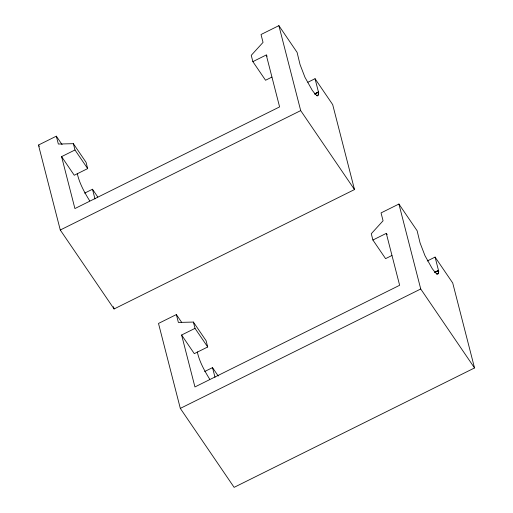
<?xml version="1.0" encoding="UTF-8"?>
<svg xmlns="http://www.w3.org/2000/svg" width="513" height="513" viewBox="0 0 513 513"><rect width="100%" height="100%" fill="white"/><g stroke="black" fill="none" stroke-linecap="round" stroke-linejoin="round"><path stroke-width="0.77" d="M307.896 82.253L315.04 78.707L318.676 92.872L318.547 94.7L317.65 95.937L315.437 94.392L312.25 90.307L304.959 77.309L300.047 64.548L297.091 52.371L278.88 25.65L261.021 34.518L263.041 42.387L251.248 55.34L252.864 61.631L265.554 80.252L271.903 77.097M427.214 261.002L435.075 257.096L438.711 271.262L438.577 273.089L437.685 274.32L435.473 272.775L432.286 268.697L424.988 255.698L420.076 242.938L417.127 230.76L398.915 204.039L381.056 212.908L383.07 220.776L371.284 233.729L372.9 240.02L385.59 258.642L391.938 255.487M314.937 94.251L318.175 92.135L318.676 92.872M434.966 272.64L438.205 270.524L438.711 271.262M315.399 93.674L318.175 92.135L318.547 94.7L316.406 95.764M435.428 272.057L438.205 270.524L438.577 273.089L436.435 274.154M315.04 78.707L332.687 104.607L354.502 189.56L114.085 308.961L60.277 230.01L38.462 145.051L56.327 136.182L62.099 144.653M252.864 61.631L266.273 54.974L279.604 106.903L74.911 208.56L61.579 156.632L74.981 149.976L73.365 143.678L58.347 144.044L56.327 136.182M73.365 143.678L86.056 162.3L87.672 168.597L74.27 175.254L61.579 156.632M84.626 193.138L92.487 189.239L97.778 197.005M314.604 93.911L318.175 92.135M60.277 230.01L300.695 110.609L278.88 25.65M181.692 322.388L176.357 314.565L158.498 323.44L180.313 408.393L234.12 487.35L474.538 367.949L452.722 282.99L435.075 257.096M372.9 240.02L386.302 233.364L399.64 285.286L194.94 386.949L181.608 335.021L195.017 328.365L193.401 322.068L178.377 322.433L176.357 314.565M193.401 322.068L206.091 340.69L207.707 346.98L194.299 353.643L181.608 335.021M204.661 371.527L212.517 367.629L218.256 376.042M434.633 272.294L438.205 270.524M180.313 408.393L420.731 288.992L398.915 204.039M266.273 54.974L267.145 56.257M386.302 233.364L387.18 234.646M300.695 110.609L354.502 189.56M420.731 288.992L474.538 367.949M74.981 149.976L87.672 168.597M195.017 328.365L207.707 346.98M38.462 145.051L39.354 146.352M209.727 379.229C204.456 370.732 199.454 361.716 197.293 351.886M89.698 200.839C84.427 192.343 79.419 183.327 77.258 173.497M212.517 367.629L215.005 377.318M92.487 189.239L94.976 198.929M113.488 306.646L114.085 308.961"/></g></svg>
